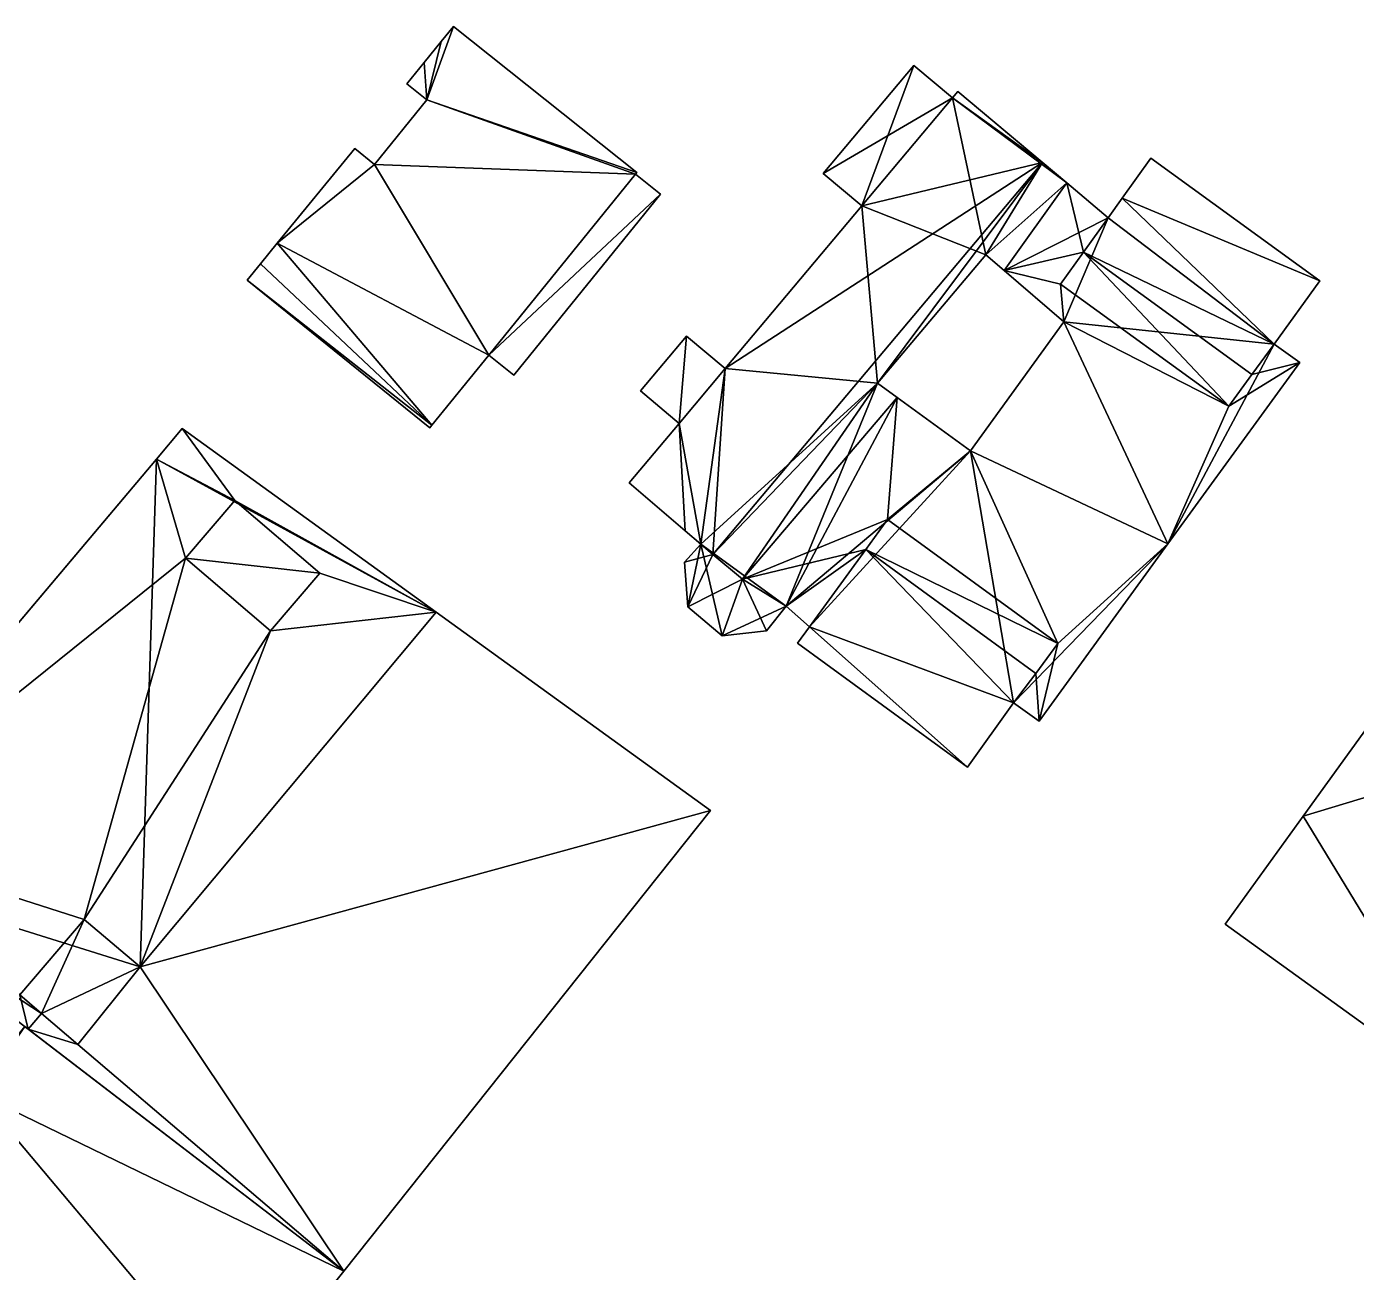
# Model space of a CAD drawing. Header units: inches. Extents: x 92123 to 92822, y 437993 to 438384.
# Drawn here: x 92418 to 92481.2, y 438286.9 to 438346 of the extents above; entities that cross this region are included whole.
import ezdxf

# ---------------------------------------------------------------- set-up
doc = ezdxf.new("R2010")
doc.units = ezdxf.units.IN
doc.header["$MEASUREMENT"] = 0
doc.layers.add('9200_4380_building', color=10, linetype='Continuous')

msp = doc.modelspace()

# ---------------------------------------------------------------- meshes
at = {"layer": '9200_4380_building'}
mesh = msp.add_polyface(dxfattribs=at)
corners = [(92433.61, 438340.2, -1.226), (92433.61, 438340.2, 10.249), (92434.55, 438339.44, 10.249), (92434.55, 438339.44, -1.226), (92429.939, 438335.694, -1.226), (92429.939, 438335.694, 10.249), (92429.143, 438334.717, -1.226), (92429.143, 438334.717, 10.249), (92428.51, 438333.94, 10.249), (92428.51, 438333.94, -1.226), (92437.17, 438326.93, 10.249), (92437.17, 438326.93, -1.226), (92437.277, 438327.062, -1.226), (92437.277, 438327.062, 10.249), (92439.98, 438330.39, -1.226), (92439.98, 438330.39, 10.249), (92441.16, 438329.43, -1.226), (92441.16, 438329.43, 10.249), (92448.12, 438338.02, 10.249), (92448.12, 438338.02, -1.226), (92446.94, 438338.98, 10.249), (92446.94, 438338.98, -1.226), (92447, 438339.06, -1.226), (92447, 438339.06, 10.249), (92438.298, 438345.978, 10.249), (92438.298, 438345.978, -1.226), (92437.718, 438345.264, -1.226), (92437.718, 438345.264, 10.249), (92436.911, 438344.27, 10.249), (92436.911, 438344.27, -1.226), (92436.09, 438343.26, 10.249), (92436.09, 438343.26, -1.226), (92437.03, 438342.5, -1.226), (92437.03, 438342.5, 10.249)]
mesh.append_faces([[corners[k] for k in face] for face in [(23, 24, 33), (20, 23, 33), (2, 20, 33), (15, 18, 20), (15, 17, 18), (2, 15, 20), (15, 5, 13), (10, 13, 8), (8, 13, 7), (2, 1, 5), (7, 13, 5), (2, 5, 15), (30, 33, 28), (33, 24, 27), (33, 27, 28), (32, 26, 25), (32, 31, 29), (32, 29, 26), (21, 3, 32), (22, 32, 25), (21, 14, 3), (3, 4, 0), (14, 12, 4), (4, 12, 6), (6, 12, 9), (3, 14, 4), (21, 19, 14), (19, 16, 14), (32, 22, 21), (12, 11, 9), (32, 3, 2), (32, 2, 33), (33, 30, 32), (30, 31, 32), (29, 31, 30), (29, 30, 28), (26, 29, 28), (26, 28, 27), (25, 26, 24), (26, 27, 24), (22, 25, 24), (22, 24, 23), (23, 20, 22), (20, 21, 22), (19, 21, 20), (19, 20, 18), (18, 17, 16), (18, 16, 19), (17, 15, 16), (15, 14, 16), (15, 13, 14), (13, 12, 14), (13, 10, 12), (10, 11, 12), (10, 8, 9), (10, 9, 11), (6, 9, 8), (6, 8, 7), (4, 6, 5), (6, 7, 5), (0, 4, 1), (4, 5, 1), (3, 0, 2), (0, 1, 2)]])
mesh = msp.add_polyface(dxfattribs=at)
corners = [(92450.04, 438321.41, 1.782), (92450.04, 438321.41, 4.463), (92449.295, 438322.05, 3.908), (92450.04, 438321.41, -1.459), (92449.295, 438322.05, -1.459), (92452.022, 438319.753, 1.782), (92450.603, 438320.926, 4.882), (92450.603, 438320.926, 1.782), (92446.64, 438324.33, 1.932), (92446.64, 438324.33, -1.459), (92467.407, 438338.557, 2.35), (92464.427, 438334.407, 1.782), (92467.407, 438338.557, 1.782), (92467.27, 438331.97, -1.459), (92462.84, 438325.85, 1.782), (92467.27, 438331.97, 1.782), (92462.84, 438325.85, -1.459), (92459.348, 438328.378, 1.782), (92459.348, 438328.378, -1.459), (92458.42, 438329.05, -1.459), (92458.42, 438329.05, 3.681), (92463.56, 438335.15, 3.674), (92463.56, 438335.15, -1.459), (92464.427, 438334.407, -1.459), (92449.27, 438320.56, 1.782), (92449.27, 438320.56, -1.459), (92449.42, 438318.45, 1.782), (92449.42, 438318.45, -1.459), (92451.05, 438317.06, 1.782), (92451.05, 438317.06, -1.459), (92453.16, 438317.3, -1.459), (92453.16, 438317.3, 1.782), (92454.08, 438318.47, 1.782), (92454.08, 438318.47, -1.459), (92455.2, 438317.5, 1.782), (92455.2, 438317.5, -1.459), (92454.63, 438316.72, 1.707), (92454.63, 438316.72, -1.459), (92462.7, 438310.84, -1.459), (92462.7, 438310.84, 1.707), (92464.88, 438313.89, 1.782), (92464.88, 438313.89, -1.459), (92466.09, 438313.01, -1.459), (92466.09, 438313.01, 1.782), (92472.203, 438321.425, 1.782), (92472.203, 438321.425, -1.459), (92478.46, 438330.04, 1.782), (92478.46, 438330.04, -1.459), (92477.24, 438330.91, 1.782), (92477.24, 438330.91, -1.459), (92471.4, 438339.73, -1.459), (92471.4, 438339.73, 1.782), (92479.42, 438333.91, 1.782), (92479.42, 438333.91, -1.459), (92467.407, 438338.557, -1.459), (92462.23, 438342.9, -1.459), (92466.255, 438339.523, 4.882), (92462.23, 438342.9, 1.932), (92469.37, 438336.91, 1.782), (92469.37, 438336.91, -1.459), (92460.14, 438344.13, -1.459), (92460.14, 438344.13, 1.232), (92461.98, 438342.59, 1.232), (92461.98, 438342.59, -1.459), (92455.84, 438339.01, -1.459), (92455.84, 438339.01, 1.232), (92457.68, 438337.47, 1.232), (92457.68, 438337.47, -1.459), (92449.36, 438331.29, -1.459), (92449.36, 438331.29, 1.232), (92451.2, 438329.75, 1.232), (92451.2, 438329.75, -1.459), (92447.18, 438328.69, -1.459), (92447.18, 438328.69, 1.232), (92449.01, 438327.15, -1.459), (92449.01, 438327.15, 1.232), (92470.04, 438337.84, -1.459), (92469.37, 438336.91, 3.746), (92470.04, 438337.84, 3.098), (92468.196, 438335.281, 4.882), (92468.196, 438335.281, 1.782), (92467.103, 438333.762, 1.782), (92477.24, 438330.91, 3.877), (92476.195, 438329.472, 4.882), (92475.095, 438327.958, 1.782), (92476.195, 438329.472, 1.782), (92455.2, 438317.5, 2.248), (92458.903, 438322.585, 1.782), (92457.863, 438321.157, 1.782), (92457.863, 438321.157, 4.782), (92464.88, 438313.89, 3.807), (92466.973, 438316.705, 1.782), (92465.933, 438315.277, 4.782), (92465.933, 438315.277, 1.782), (92461.98, 438342.59, 1.932), (92451.2, 438329.75, 1.932), (92457.68, 438337.47, 1.932), (92449.01, 438327.15, 1.932), (92466.973, 438316.705, 1.782)]
mesh.append_faces([[corners[k] for k in face] for face in [(91, 87, 89), (91, 89, 92), (83, 79, 84), (79, 81, 84), (69, 73, 75), (69, 75, 70), (61, 65, 62), (65, 66, 62), (86, 39, 90), (89, 90, 92), (36, 39, 86), (90, 89, 86), (78, 82, 52), (78, 77, 82), (82, 79, 83), (77, 79, 82), (52, 51, 78), (94, 56, 57), (94, 96, 56), (56, 96, 95), (97, 2, 1), (95, 6, 56), (6, 95, 1), (97, 8, 2), (95, 97, 1), (85, 46, 48), (84, 46, 85), (84, 44, 46), (40, 43, 93), (14, 98, 44), (14, 17, 87), (87, 17, 5), (14, 87, 98), (88, 87, 5), (93, 43, 98), (88, 32, 34), (32, 5, 31), (7, 26, 5), (0, 24, 7), (84, 15, 44), (88, 5, 32), (5, 26, 28), (31, 5, 28), (81, 15, 84), (7, 24, 26), (80, 11, 81), (58, 12, 80), (43, 44, 98), (80, 12, 11), (15, 14, 44), (11, 15, 81), (10, 56, 21), (10, 21, 11), (56, 6, 20), (20, 6, 5), (56, 20, 21), (17, 20, 5), (70, 75, 97), (70, 97, 95), (62, 66, 94), (66, 96, 94), (8, 75, 9), (97, 75, 8), (75, 74, 9), (96, 66, 70), (70, 66, 71), (95, 96, 70), (66, 67, 71), (62, 57, 55), (94, 57, 62), (62, 55, 63), (92, 90, 93), (90, 40, 93), (91, 92, 93), (38, 41, 39), (41, 40, 39), (40, 90, 39), (88, 34, 86), (88, 86, 89), (87, 88, 89), (36, 34, 35), (86, 34, 36), (36, 35, 37), (82, 83, 85), (82, 85, 48), (83, 84, 85), (49, 52, 48), (53, 52, 49), (52, 82, 48), (58, 80, 77), (80, 79, 77), (50, 76, 51), (76, 78, 51), (79, 80, 81), (58, 78, 76), (77, 78, 58), (58, 76, 59), (13, 59, 49), (45, 49, 47), (49, 76, 53), (13, 23, 59), (49, 59, 76), (59, 23, 54), (55, 54, 63), (54, 23, 22), (63, 67, 60), (19, 67, 22), (19, 3, 71), (19, 71, 67), (71, 74, 68), (68, 74, 72), (71, 3, 74), (74, 4, 9), (74, 3, 4), (19, 33, 3), (3, 27, 25), (3, 29, 27), (33, 30, 29), (18, 33, 19), (33, 16, 35), (18, 16, 33), (35, 16, 41), (38, 35, 41), (45, 42, 41), (13, 45, 16), (63, 54, 22), (13, 49, 45), (63, 22, 67), (76, 50, 53), (64, 60, 67), (38, 37, 35), (16, 45, 41), (33, 29, 3), (75, 73, 74), (73, 72, 74), (68, 72, 69), (72, 73, 69), (71, 68, 70), (68, 69, 70), (66, 65, 64), (66, 64, 67), (60, 64, 61), (64, 65, 61), (63, 60, 62), (60, 61, 62), (59, 54, 58), (54, 12, 58), (10, 12, 56), (57, 12, 55), (56, 12, 57), (12, 54, 55), (53, 50, 52), (50, 51, 52), (47, 49, 48), (47, 48, 46), (46, 44, 45), (46, 45, 47), (44, 43, 42), (44, 42, 45), (43, 40, 42), (40, 41, 42), (39, 36, 38), (36, 37, 38), (34, 32, 33), (34, 33, 35), (32, 31, 30), (32, 30, 33), (31, 28, 30), (28, 29, 30), (28, 26, 27), (28, 27, 29), (26, 24, 25), (26, 25, 27), (3, 25, 24), (3, 24, 0), (15, 11, 13), (11, 23, 13), (11, 21, 22), (11, 22, 23), (21, 20, 19), (21, 19, 22), (18, 19, 17), (19, 20, 17), (16, 18, 17), (16, 17, 14), (13, 16, 14), (13, 14, 15), (10, 11, 12), (6, 1, 7), (1, 0, 7), (2, 8, 4), (8, 9, 4), (5, 6, 7), (4, 0, 2), (3, 0, 4), (0, 1, 2)]])
mesh = msp.add_polyface(dxfattribs=at)
corners = [(92420.777, 438303.607, 15.121), (92420.777, 438303.607, 18), (92423.427, 438301.361, 18), (92423.427, 438301.361, 15.115), (92437.477, 438318.192, 6.019), (92437.477, 438318.192, -1.126), (92425.43, 438326.9, -1.126), (92437.477, 438318.192, 15.157), (92425.43, 438326.9, 15.179), (92418.122, 438298.401, 6.095), (92418.122, 438298.401, 15.661), (92407.96, 438306.2, 15.721), (92418.122, 438298.401, -1.126), (92407.96, 438306.2, -1.126), (92417.715, 438300.026, 15.809), (92417.715, 438300.026, 15.112), (92417.715, 438300.026, 18.006), (92424.207, 438325.451, 15.175), (92424.207, 438325.451, -1.126), (92408.956, 438307.38, 15.13), (92408.956, 438307.38, 15.906), (92420.469, 438297.671, 18.006), (92423.427, 438301.361, 6.072), (92420.469, 438297.671, 6.122), (92418.752, 438299.139, 6.093), (92418.752, 438299.139, 15.777), (92425.582, 438320.758, 18.191), (92425.582, 438320.758, 15.164), (92429.62, 438317.306, 15.155), (92429.62, 438317.306, 18.209), (92427.918, 438323.49, 15.171), (92427.918, 438323.49, 18.201), (92431.956, 438320.038, 15.162), (92431.956, 438320.038, 18.219), (92423.427, 438301.361, -1.126), (92420.469, 438297.671, -1.126), (92418.752, 438299.139, -1.126), (92418.752, 438299.139, 18.006)]
mesh.append_faces([[corners[k] for k in face] for face in [(37, 2, 1), (21, 2, 37), (37, 1, 16), (33, 31, 26), (33, 26, 29), (11, 10, 14), (10, 25, 14), (11, 14, 20), (28, 3, 7), (28, 27, 0), (28, 0, 3), (17, 19, 27), (30, 17, 27), (7, 8, 30), (0, 27, 19), (28, 7, 32), (15, 0, 19), (32, 7, 30), (8, 17, 30), (22, 23, 35), (22, 35, 34), (23, 24, 35), (24, 36, 35), (24, 9, 12), (24, 12, 36), (4, 22, 34), (4, 34, 5), (37, 16, 14), (37, 14, 25), (24, 23, 25), (23, 21, 25), (21, 37, 25), (18, 5, 34), (18, 6, 5), (13, 18, 34), (12, 13, 36), (13, 34, 36), (34, 35, 36), (33, 29, 32), (29, 28, 32), (32, 30, 31), (32, 31, 33), (30, 27, 26), (30, 26, 31), (29, 26, 28), (26, 27, 28), (25, 10, 24), (10, 9, 24), (7, 3, 22), (7, 22, 4), (23, 3, 21), (22, 3, 23), (3, 2, 21), (15, 19, 14), (19, 20, 14), (11, 19, 13), (11, 20, 19), (19, 17, 18), (19, 18, 13), (6, 18, 17), (6, 17, 8), (14, 1, 0), (16, 1, 14), (14, 0, 15), (13, 9, 11), (12, 9, 13), (9, 10, 11), (8, 4, 6), (7, 4, 8), (4, 5, 6), (3, 0, 2), (0, 1, 2)]])
mesh = msp.add_polyface(dxfattribs=at)
corners = [(92502.32, 438315.67, 4.218), (92490.17, 438324.49, 4.216), (92478.629, 438308.514, 4.223), (92474.92, 438303.38, 4.225), (92487.08, 438294.6, 4.226), (92478.629, 438308.514, -1.383), (92490.17, 438324.49, -1.383), (92474.92, 438303.38, -1.383), (92487.08, 438294.6, -1.383), (92502.32, 438315.67, -1.383)]
mesh.append_faces([[corners[k] for k in face] for face in [(4, 3, 8), (3, 7, 8), (5, 9, 8), (6, 9, 5), (5, 8, 7), (9, 6, 1), (9, 1, 0), (0, 4, 8), (0, 8, 9), (5, 7, 2), (7, 3, 2), (6, 5, 1), (5, 2, 1), (2, 4, 0), (3, 4, 2), (0, 1, 2)]])
mesh = msp.add_polyface(dxfattribs=at)
corners = [(92423.427, 438301.361, -1.126), (92423.427, 438301.361, 6.072), (92437.477, 438318.192, 6.019), (92437.477, 438318.192, -1.126), (92433.088, 438286.914, 5.985), (92418.122, 438298.401, -1.126), (92433.088, 438286.914, -1.126), (92418.122, 438298.401, 6.095), (92450.5, 438308.78, 5.96), (92450.5, 438308.78, -1.126), (92420.469, 438297.671, 6.122), (92418.752, 438299.139, 6.093), (92418.752, 438299.139, -1.126), (92420.469, 438297.671, -1.126)]
mesh.append_faces([[corners[k] for k in face] for face in [(13, 12, 11), (13, 11, 10), (0, 13, 1), (13, 10, 1), (9, 0, 3), (5, 12, 13), (5, 13, 6), (13, 0, 6), (0, 9, 6), (12, 5, 11), (5, 7, 11), (4, 1, 10), (8, 1, 4), (4, 10, 7), (8, 2, 1), (10, 11, 7), (9, 3, 8), (3, 2, 8), (8, 4, 6), (8, 6, 9), (4, 7, 5), (4, 5, 6), (3, 0, 2), (0, 1, 2)]])
mesh = msp.add_polyface(dxfattribs=at)
corners = [(92403.352, 438275.864, -1.24), (92400.009, 438271.914, 5.963), (92403.352, 438275.864, 5.963), (92400.009, 438271.914, -1.24), (92390.86, 438261.81, 5.963), (92389.11, 438263.17, -1.24), (92390.86, 438261.81, -1.24), (92389.11, 438263.17, 5.963), (92404.4, 438251.005, -1.24), (92404.4, 438251.005, 5.963), (92404.46, 438250.96, 5.963), (92404.46, 438250.96, -1.24), (92428.1, 438280.65, -1.24), (92428.1, 438280.65, 5.963), (92433.088, 438286.914, -1.24), (92433.088, 438286.914, 5.963), (92417.959, 438298.526, -1.24), (92417.959, 438298.526, 5.963), (92415.521, 438295.503, -1.24), (92415.521, 438295.503, 5.963), (92415.734, 438295.332, 5.963), (92415.734, 438295.332, -1.24), (92401.382, 438277.531, -1.24), (92401.382, 438277.531, 5.963), (92396.381, 438267.626, -1.24), (92389.759, 438263.937, -1.24), (92394.341, 438269.352, -1.24), (92396.381, 438267.626, 5.963), (92394.341, 438269.352, 5.963), (92389.759, 438263.937, 5.963)]
mesh.append_faces([[corners[k] for k in face] for face in [(20, 17, 19), (13, 15, 20), (2, 13, 20), (2, 10, 13), (4, 9, 27), (29, 4, 27), (29, 7, 4), (29, 27, 28), (9, 2, 1), (27, 9, 1), (17, 20, 15), (9, 10, 2), (2, 20, 23), (25, 5, 7), (25, 7, 29), (26, 25, 29), (26, 29, 28), (24, 26, 28), (24, 28, 27), (3, 24, 27), (3, 27, 1), (12, 0, 21), (12, 21, 14), (11, 0, 12), (11, 8, 0), (8, 6, 24), (8, 24, 3), (5, 25, 6), (0, 22, 21), (24, 25, 26), (24, 6, 25), (21, 18, 16), (0, 8, 3), (21, 16, 14), (2, 23, 0), (23, 22, 0), (21, 22, 20), (22, 23, 20), (20, 19, 18), (20, 18, 21), (16, 18, 17), (18, 19, 17), (14, 16, 15), (16, 17, 15), (15, 13, 14), (13, 12, 14), (13, 10, 12), (10, 11, 12), (10, 9, 8), (10, 8, 11), (9, 4, 8), (4, 6, 8), (4, 7, 5), (4, 5, 6), (0, 3, 1), (0, 1, 2)]])

doc.saveas('drawing.dxf')
